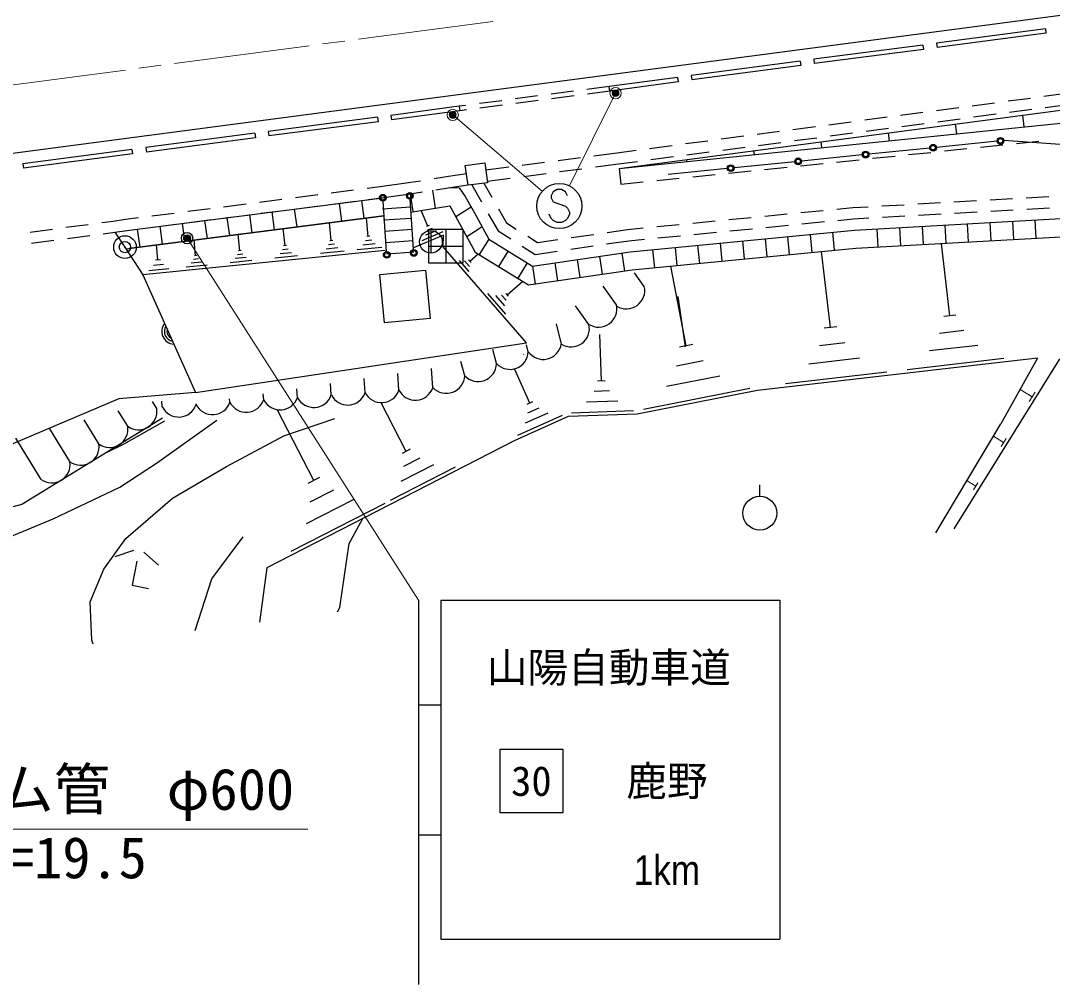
# Model space of a CAD drawing. Units: millimetres, scale not verified. Extents: x 40000 to 680000, y 20000 to 380000.
# Drawn here: x 301452 to 347106, y 242929 to 285580 of the extents above; entities that cross this region are included whole.
import ezdxf
from ezdxf.enums import TextEntityAlignment as Align

# ---------------------------------------------------------------- set-up
doc = ezdxf.new("R2010")
doc.units = ezdxf.units.MM
doc.header["$LTSCALE"] = 1000
doc.header["$PDMODE"] = 32
doc.header["$PDSIZE"] = 500
doc.linetypes.add('CHAIN', pattern=[18.5, 12, -1.5, 3.5, -1.5])
for name, color, linetype, lineweight in [('M-BGD', 7, 'Continuous', 25), ('M-BMK', 2, 'CHAIN', 13), ('M-STR-HTXT', 7, 'Continuous', 13), ('M-STR-STRC', 7, 'Continuous', 25)]:
    doc.layers.add(name, color=color, linetype=linetype, lineweight=lineweight)
doc.styles.add('ＭＳ ゴシック', font='')
doc.styles.add('ＭＳ Ｐゴシック', font='')
doc.styles.get('ＭＳ ゴシック').set_extended_font_data('MS Gothic')
doc.styles.get('ＭＳ Ｐゴシック').set_extended_font_data('MS PGothic')

msp = doc.modelspace()

# ---------------------------------------------------------------- linework, layer by layer
at = {"layer": 'M-BGD'}
for p, q in [((327935, 279040), (388475, 287014)), ((346798, 285223), (341976, 284586)), ((346824, 285024), (342003, 284387)), ((346798, 285223), (346824, 285024)), ((341373, 284501), (336544, 283875)), ((341373, 284501), (341399, 284303)), ((341976, 284586), (342003, 284387)), ((341399, 284303), (336569, 283677)), ((335943, 283787), (331126, 283156)), ((335969, 283589), (331152, 282957)), ((335943, 283787), (335969, 283589)), ((336544, 283875), (336569, 283677)), ((330518, 283067), (327501, 282659)), ((330518, 283067), (330545, 282869)), ((331126, 283156), (331152, 282957)), ((327501, 282659), (326510, 282530)), ((327527, 282461), (327501, 282659)), ((330545, 282869), (327528, 282461)), ((324328, 282245), (323337, 282115)), ((325915, 282452), (324923, 282322)), ((325941, 282254), (324949, 282124)), ((327527, 282461), (326536, 282331)), ((345146, 282024), (346137, 282155)), ((346732, 282234), (347724, 282365)), ((320859, 281791), (317837, 281384)), ((321155, 281830), (320859, 281791)), ((320859, 281791), (320885, 281593)), ((322742, 282037), (321750, 281908)), ((322768, 281839), (321776, 281709)), ((324354, 282046), (323363, 281917)), ((341974, 281604), (342965, 281735)), ((343560, 281814), (344551, 281945)), ((346793, 281738), (347784, 281869)), ((317241, 281306), (312412, 280680)), ((317241, 281306), (317267, 281108)), ((317837, 281384), (317864, 281186)), ((320886, 281593), (317864, 281186)), ((321181, 281632), (320885, 281593)), ((338801, 281184), (339793, 281316)), ((340388, 281394), (341379, 281525)), ((342035, 281108), (343026, 281239)), ((343621, 281318), (344612, 281449)), ((345207, 281528), (346198, 281659)), ((345781, 281391), (345849, 280876)), ((317267, 281108), (312437, 280481)), ((335629, 280764), (336620, 280896)), ((337215, 280974), (338207, 281106)), ((338862, 280688), (339854, 280819)), ((340448, 280898), (341440, 281029)), ((342807, 280999), (342863, 280570)), ((311812, 280598), (306992, 279961)), ((311838, 280400), (307018, 279763)), ((311812, 280598), (311838, 280400)), ((312412, 280680), (312437, 280481)), ((332457, 280345), (333448, 280476)), ((334043, 280555), (335034, 280686)), ((335690, 280268), (336681, 280399)), ((337276, 280478), (338267, 280609)), ((339833, 280607), (339878, 280264)), ((306378, 279878), (301550, 279244)), ((306378, 279878), (306404, 279679)), ((306992, 279961), (307018, 279763)), ((329284, 279925), (330276, 280056)), ((330871, 280135), (331862, 280266)), ((332518, 279848), (333509, 279979)), ((334104, 280058), (335095, 280189)), ((336858, 280215), (336892, 279958)), ((342332, 279812), (343327, 279914)), ((343923, 279975), (344918, 280077)), ((345515, 280139), (346510, 280241)), ((306404, 279679), (301577, 279046)), ((325234, 279392), (326226, 279522)), ((326821, 279600), (327844, 279734)), ((327844, 279734), (328690, 279846)), ((329345, 279428), (330337, 279560)), ((330910, 279432), (330921, 279346)), ((330931, 279638), (331923, 279770)), ((333884, 279824), (333907, 279652)), ((337557, 279323), (338552, 279425)), ((339148, 279486), (340143, 279588)), ((340740, 279649), (341735, 279751)), ((301550, 279244), (301577, 279046)), ((322030, 278973), (323053, 279107)), ((323648, 279185), (324639, 279314)), ((325301, 278897), (326292, 279027)), ((326887, 279104), (327909, 279238)), ((327909, 279238), (328750, 279350)), ((327935, 279040), (328007, 278344)), ((334373, 278996), (335368, 279098)), ((335965, 279160), (336960, 279262)), ((318515, 278395), (319151, 278497)), ((319744, 278592), (320380, 278694)), ((320380, 278694), (321178, 278814)), ((322098, 278477), (323119, 278611)), ((323714, 278689), (324706, 278819)), ((329599, 278507), (330593, 278609)), ((331190, 278670), (332185, 278772)), ((332782, 278833), (333777, 278935)), ((315196, 277958), (316188, 278086)), ((316783, 278162), (317355, 278236)), ((317355, 278236), (318515, 278395)), ((319671, 278074), (319797, 277284)), ((319820, 278098), (320459, 278200)), ((320454, 278199), (321246, 278318)), ((321412, 278313), (321847, 277554)), ((321946, 278387), (322300, 277769)), ((328007, 278344), (329002, 278446)), ((306158, 276291), (317476, 277741)), ((312022, 277550), (313014, 277677)), ((313609, 277754), (314601, 277881)), ((315261, 277462), (316253, 277590)), ((316534, 277621), (316645, 276834)), ((316848, 277666), (317421, 277740)), ((317421, 277740), (318589, 277901)), ((318589, 277901), (319228, 278003)), ((318683, 277916), (318810, 277126)), ((342749, 277557), (343748, 277613)), ((344347, 277646), (345345, 277701)), ((345944, 277735), (346943, 277790)), ((308848, 277141), (309840, 277269)), ((310435, 277346), (311427, 277473)), ((312087, 277054), (313079, 277182)), ((313558, 277239), (313670, 276451)), ((313674, 277258), (314666, 277386)), ((315542, 277494), (315653, 276706)), ((318708, 277327), (317467, 277242)), ((318707, 277109), (320445, 277388)), ((319473, 276490), (319176, 277184)), ((321383, 277331), (320715, 276897)), ((322598, 277248), (322952, 276630)), ((335973, 277084), (336968, 277181)), ((337566, 277239), (338271, 277308)), ((338271, 277308), (338955, 277346)), ((339554, 277380), (340553, 277435)), ((341152, 277468), (342150, 277524)), ((344377, 277147), (345376, 277202)), ((345975, 277236), (346973, 277291)), ((305042, 276643), (305553, 276710)), ((305553, 276710), (306094, 276787)), ((306094, 276787), (306666, 276861)), ((317527, 276947), (306260, 275498)), ((307261, 276937), (308253, 277065)), ((308913, 276646), (309905, 276773)), ((309590, 276731), (309702, 275940)), ((310500, 276850), (311492, 276977)), ((310582, 276858), (310694, 276068)), ((311574, 276985), (311686, 276196)), ((312566, 277112), (312678, 276323)), ((316833, 276033), (316750, 276847)), ((318744, 276828), (317513, 276744)), ((322145, 277033), (322579, 276274)), ((331196, 276617), (332191, 276715)), ((332788, 276773), (333784, 276870)), ((334381, 276928), (335376, 277026)), ((336022, 276586), (337018, 276684)), ((337615, 276742), (338309, 276810)), ((338309, 276810), (338986, 276847)), ((339585, 276881), (340583, 276936)), ((341182, 276969), (342181, 277025)), ((342780, 277058), (343778, 277114)), ((345336, 276699), (345381, 275901)), ((346335, 276755), (346379, 275956)), ((301869, 276225), (302861, 276356)), ((303456, 276434), (304447, 276565)), ((305108, 276147), (305621, 276215)), ((305621, 276215), (306164, 276292)), ((305623, 276215), (306158, 276291)), ((306158, 276291), (306731, 276365)), ((306614, 276349), (306726, 275558)), ((307326, 276441), (308318, 276569)), ((307606, 276477), (307718, 275685)), ((308598, 276604), (308710, 275813)), ((313152, 275620), (313076, 276375)), ((315195, 275849), (315116, 276637)), ((318779, 276330), (317559, 276246)), ((320134, 276226), (319208, 275829)), ((319836, 276281), (319374, 276083)), ((319531, 276515), (319415, 276465)), ((319655, 276385), (319423, 276286)), ((319522, 274853), (319522, 276353)), ((319522, 276353), (321022, 276353)), ((319608, 276292), (319608, 275292)), ((320272, 276353), (320272, 274853)), ((321022, 276353), (321022, 274853)), ((321870, 276455), (321197, 276018)), ((322579, 276274), (323144, 275916)), ((322952, 276630), (323386, 276355)), ((327403, 276204), (328301, 276335)), ((328301, 276335), (329006, 276404)), ((329603, 276462), (330599, 276559)), ((331245, 276120), (332240, 276217)), ((332837, 276275), (333833, 276373)), ((334430, 276431), (335425, 276528)), ((337379, 276217), (337457, 275420)), ((339346, 276367), (339390, 275568)), ((340344, 276422), (340388, 275623)), ((341343, 276477), (341387, 275679)), ((342341, 276533), (342385, 275734)), ((343339, 276588), (343384, 275790)), ((344338, 276644), (344382, 275845)), ((301936, 275729), (302927, 275860)), ((303522, 275938), (304514, 276069)), ((309197, 275176), (309127, 275866)), ((311153, 275395), (311080, 276118)), ((315261, 275856), (315130, 275842)), ((316987, 275866), (316715, 275838)), ((316900, 276040), (316765, 276026)), ((318814, 275831), (317605, 275748)), ((322169, 275910), (321748, 275229)), ((323893, 276034), (324327, 275758)), ((324327, 275758), (325225, 275889)), ((325819, 275975), (326809, 276118)), ((327377, 275695), (328361, 275838)), ((328361, 275838), (329055, 275906)), ((329653, 275964), (330648, 276062)), ((333398, 275828), (333475, 275032)), ((334393, 275925), (334471, 275129)), ((335388, 276022), (335466, 275226)), ((336384, 276119), (336461, 275323)), ((317582, 275410), (306862, 274323)), ((307526, 274988), (307458, 275652)), ((311213, 275401), (311093, 275389)), ((313438, 275310), (312935, 275259)), ((313295, 275465), (313043, 275439)), ((313215, 275626), (313089, 275613)), ((315774, 275377), (314723, 275271)), ((315494, 275526), (314968, 275472)), ((315345, 275687), (315082, 275661)), ((317431, 275545), (316345, 275435)), ((317141, 275698), (316598, 275643)), ((318849, 275332), (317651, 275250)), ((319522, 275603), (321022, 275603)), ((323020, 275385), (322600, 274704)), ((323651, 275595), (324215, 275237)), ((324215, 275237), (325200, 275380)), ((325793, 275466), (326783, 275609)), ((329417, 275439), (329494, 274643)), ((330412, 275536), (330490, 274740)), ((331407, 275633), (331485, 274837)), ((332402, 275731), (332480, 274934)), ((337283, 272003), (336894, 275365)), ((342569, 272513), (342198, 275724)), ((307636, 274999), (307415, 274977)), ((309458, 274892), (308998, 274845)), ((309328, 275034), (309097, 275010)), ((309255, 275181), (309139, 275170)), ((311684, 274962), (310720, 274865)), ((311426, 275098), (310945, 275050)), ((311290, 275247), (311049, 275222)), ((313707, 275167), (312700, 275065)), ((321022, 274853), (319522, 274853)), ((321295, 274474), (320865, 274970)), ((321311, 274706), (321096, 274954)), ((321381, 274875), (321274, 274999)), ((321328, 274937), (321699, 275260)), ((323871, 274860), (323451, 274179)), ((325093, 274860), (325208, 274067)), ((326083, 275003), (326198, 274211)), ((327073, 275146), (327187, 274354)), ((328062, 275290), (328177, 274498)), ((308013, 274590), (307128, 274500)), ((307769, 274789), (307327, 274744)), ((309704, 274762), (308783, 274668)), ((324104, 274716), (324218, 273924)), ((329050, 273820), (328621, 274420)), ((330907, 271186), (330219, 274714)), ((322985, 273449), (323670, 274044)), ((322924, 272596), (322131, 273510)), ((323034, 273392), (322935, 273506)), ((327818, 273009), (327229, 273833)), ((322878, 272956), (322482, 273413)), ((322931, 273203), (322733, 273431)), ((330867, 271147), (330555, 273369)), ((326598, 272137), (326009, 272960)), ((325378, 271264), (325171, 272159)), ((342837, 272544), (342302, 272482)), ((327151, 269636), (327075, 271696)), ((337563, 272036), (337003, 271971)), ((343187, 271861), (342117, 271737)), ((323917, 270926), (323834, 271230)), ((331201, 271244), (330613, 271129)), ((337930, 271321), (336809, 271191)), ((343805, 271210), (341664, 270962)), ((322511, 270404), (322340, 271032)), ((323694, 270818), (323698, 270807)), ((321103, 269866), (320933, 270494)), ((331648, 270517), (330472, 270288)), ((338576, 270639), (336335, 270379)), ((344958, 270620), (340676, 270124)), ((346446, 270641), (344832, 267731)), ((318192, 269227), (318140, 269963)), ((319689, 269333), (319628, 270186)), ((323983, 268653), (323318, 270146)), ((332388, 269848), (330037, 269390)), ((339784, 270021), (335301, 269502)), ((315200, 269014), (315164, 269516)), ((316696, 269120), (316652, 269739)), ((327323, 269642), (326979, 269629)), ((312208, 268802), (312189, 269069)), ((313704, 268908), (313676, 269292)), ((327511, 269190), (326824, 269165)), ((333717, 269293), (329014, 268377)), ((307473, 268409), (307281, 268722)), ((307719, 268483), (307701, 268733)), ((309215, 268589), (309213, 268623)), ((310711, 268695), (310701, 268845)), ((318509, 266516), (317404, 268669)), ((324107, 268709), (323858, 268598)), ((327871, 268745), (326498, 268694)), ((306193, 267627), (305770, 268318)), ((314420, 265228), (312820, 268344)), ((325421, 268102), (323431, 267216)), ((324776, 268212), (323781, 267769)), ((324379, 268433), (323882, 268211)), ((328575, 268313), (325828, 268211)), ((304913, 266844), (304260, 267913)), ((307817, 267850), (306023, 266842)), ((307467, 266002), (310133, 267895)), ((313103, 267198), (315357, 267970)), ((341951, 262912), (344832, 267731)), ((302354, 265279), (301239, 267103)), ((303633, 266062), (302749, 267508)), ((310560, 265855), (313103, 267198)), ((306023, 266842), (305237, 266456)), ((318689, 266609), (318330, 266424)), ((319114, 266222), (318396, 265854)), ((305845, 264939), (307467, 266002)), ((308178, 264444), (310560, 265855)), ((320682, 265818), (317811, 264344)), ((319718, 265928), (318283, 265191)), ((314679, 265361), (314160, 265094)), ((302889, 263532), (305845, 264939)), ((315294, 264802), (314256, 264269)), ((334162, 264531), (334162, 265031)), ((306105, 262656), (308178, 264444)), ((316169, 264376), (314092, 263309)), ((317564, 264217), (313409, 262084)), ((300974, 262733), (302889, 263532)), ((315988, 262447), (316587, 263547)), ((305135, 261311), (306105, 262656)), ((309911, 260877), (311298, 262733)), ((305638, 261867), (306465, 262146)), ((307557, 261481), (306902, 262058)), ((315570, 259608), (315988, 262447)), ((306595, 261660), (306381, 260596)), ((304529, 259859), (305135, 261311)), ((309169, 258584), (309911, 260877)), ((306381, 260596), (307108, 260451)), ((304608, 258164), (304529, 259859)), ((315469, 259416), (315570, 259608)), ((304656, 257988), (304608, 258164))]:
    msp.add_line(p, q, dxfattribs=at)
for points in [[(327935, 279040), (347766, 281073), (387983, 286376), (389719, 283433)], [(324105, 274716), (328421, 275342), (338347, 276311), (348273, 276863), (378159, 277988), (388073, 278173), (390086, 277685), (398239, 278205), (404233, 279028)], [(320454, 278199), (320864, 278186), (321118, 277795), (321531, 277071), (322169, 275910), (324105, 274716)], [(320445, 277388), (321569, 275340), (323932, 273882)], [(306120, 275480), (317527, 276947), (317532, 276948)], [(305623, 276215), (306069, 275559), (306862, 274323), (309183, 269122)], [(309183, 269122), (323831, 271321), (320144, 275572), (320166, 276088), (318836, 275521)], [(323932, 273882), (328518, 274547), (338408, 275513), (348310, 276063), (351497, 276183)], [(352097, 270864), (351625, 270809), (347413, 270583), (342740, 263087)], [(346446, 270641), (334061, 269208), (328727, 268168), (325687, 268056), (323287, 266987), (312341, 261367), (312015, 258960)], [(309183, 269122), (305800, 268837), (300552, 266614)], [(307734, 267982), (301502, 264172), (295165, 262509)]]:
    msp.add_lwpolyline(points, dxfattribs=at)
for points in [[(321129, 279166), (321987, 279284), (322107, 278409), (321250, 278291)], [(317346, 274346), (319371, 274542), (319578, 272403), (317553, 272207)]]:
    msp.add_lwpolyline(points, close=True, dxfattribs=at)
for centre, radius in [((319608, 275792), 500), ((306069, 275559), 500), ((308817, 275952), 150), ((308817, 275952), 120), ((308817, 275952), 90), ((308817, 275952), 60), ((308817, 275952), 30), ((308817, 275952), 20), ((334162, 263781), 750)]:
    msp.add_circle(centre, radius, dxfattribs=at)
for centre, radius, start, end in [((328258, 273638), 812, 238.1995, 12.9598), ((327026, 272827), 812, 238.1995, 12.9598), ((308266, 271831), 567, 142.1164, 265.9714), ((325807, 271954), 812, 238.1995, 12.9598), ((308266, 271831), 453, 150.0758, 258.012), ((308266, 271831), 340, 165.7012, 242.3867), ((324577, 271399), 812, 215.6547, 350.415), ((323105, 270958), 812, 222.9673, 357.7276), ((321698, 270420), 812, 222.9673, 357.7276), ((320292, 269898), 812, 222.9673, 357.7276), ((312934, 269166), 812, 206.683, 341.4433), ((314430, 269273), 812, 206.683, 341.4433), ((315926, 269379), 812, 206.683, 341.4433), ((317422, 269485), 812, 206.683, 341.4433), ((318918, 269592), 812, 206.683, 341.4433), ((308445, 268848), 812, 206.683, 341.4433), ((309941, 268954), 812, 206.683, 341.4433), ((311437, 269060), 812, 206.683, 341.4433), ((306670, 268284), 812, 234.0632, 8.8235), ((305390, 267502), 812, 234.0632, 8.8235), ((304110, 266719), 812, 234.0632, 8.8235), ((302831, 265937), 812, 234.0632, 8.8235)]:
    msp.add_arc(centre, radius, start, end, dxfattribs=at)
for p in [(306069, 275559), (308817, 275952)]:
    msp.add_point(p, dxfattribs=at)
at = {"layer": 'M-BMK'}
for p, q in [((316396, 284755), (322344, 285541)), ((308266, 283682), (314214, 284467)), ((314809, 284546), (315801, 284677)), ((306680, 283472), (307671, 283603)), ((300137, 282609), (306085, 283394))]:
    msp.add_line(p, q, dxfattribs=at)
at = {"layer": 'M-STR-HTXT'}
for p, q in [((327778, 282369), (325736, 278270)), ((320571, 281409), (324524, 278028)), ((308817, 275952), (319052, 259929)), ((346207, 268928), (345679, 269257)), ((346338, 269139), (346075, 268717)), ((344949, 266912), (344507, 267187)), ((345059, 267089), (344839, 266735)), ((343717, 264975), (343329, 265217)), ((343814, 265130), (343620, 264820))]:
    msp.add_line(p, q, dxfattribs=at)
msp.add_lwpolyline([(288398, 255190), (292915, 249802), (314165, 249802)], dxfattribs=at)
for centre, radius in [((327778, 282369), 150), ((327778, 282369), 120), ((327778, 282369), 90), ((327778, 282369), 60), ((327778, 282369), 30), ((327778, 282369), 20), ((320571, 281409), 150), ((320571, 281409), 120), ((320571, 281409), 90), ((320571, 281409), 60), ((320571, 281409), 30), ((320571, 281409), 20)]:
    msp.add_circle(centre, radius, dxfattribs=at)
for p in [(327778, 282369), (320571, 281409)]:
    msp.add_point(p, dxfattribs=at)
at = {"layer": 'M-STR-STRC'}
for p, q in [((393432, 291867), (263875, 274790)), ((341678, 279940), (338991, 279668)), ((344662, 280242), (341976, 279970)), ((344963, 280272), (344961, 280272)), ((347654, 280078), (344963, 280272)), ((338693, 279638), (336007, 279366)), ((332723, 279034), (330100, 278769)), ((335708, 279336), (333022, 279064)), ((325199, 278101), (325017, 278010)), ((325381, 278101), (325199, 278101)), ((325562, 278010), (325381, 278101)), ((317644, 275366), (317487, 277592)), ((318841, 275451), (318684, 277676)), ((325017, 278010), (324926, 277828)), ((324926, 277828), (324926, 277738)), ((324926, 277738), (325017, 277556)), ((325653, 277828), (325562, 278010)), ((325017, 277556), (325562, 277374)), ((325562, 277374), (325653, 277283)), ((325653, 277283), (325744, 277101)), ((324926, 276828), (324835, 277010)), ((325017, 276738), (324926, 276828)), ((325199, 276647), (325017, 276738)), ((325562, 276738), (325381, 276647)), ((325653, 276828), (325562, 276738)), ((325744, 277010), (325653, 276828)), ((325744, 277101), (325744, 277010)), ((325381, 276647), (325199, 276647)), ((319052, 259929), (319052, 242929)), ((320052, 259929), (320052, 244929)), ((320052, 259929), (335052, 259929)), ((335052, 259929), (335052, 244929)), ((319052, 255304), (320052, 255304)), ((319052, 249554), (320052, 249554)), ((320052, 244929), (335052, 244929))]:
    msp.add_line(p, q, dxfattribs=at)
msp.add_lwpolyline([(322652, 250529), (325452, 250529), (325452, 253329), (322652, 253329)], close=True, dxfattribs=at)
for centre, radius in [((344812, 280257), 150), ((344812, 280257), 120), ((344812, 280257), 100), ((341827, 279955), 150), ((341827, 279955), 120), ((341827, 279955), 100), ((335857, 279351), 150), ((335857, 279351), 120), ((335857, 279351), 100), ((338842, 279653), 150), ((338842, 279653), 120), ((338842, 279653), 100), ((332873, 279049), 150), ((332873, 279049), 120), ((332873, 279049), 100), ((325290, 277374), 1000), ((317476, 277741), 150), ((317476, 277741), 120), ((317476, 277741), 100), ((318673, 277826), 150), ((318673, 277826), 120), ((318673, 277826), 100), ((317654, 275217), 150), ((317654, 275217), 120), ((317654, 275217), 100), ((318851, 275301), 150), ((318851, 275301), 120), ((318851, 275301), 100)]:
    msp.add_circle(centre, radius, dxfattribs=at)

# ---------------------------------------------------------------- texts
at = {"layer": 'M-STR-HTXT', "style": 'ＭＳ ゴシック'}
for s, p in [('ヒューム管\u3000φ600', (292915, 250102)), ('L=19.5', (299556, 247075))]:
    msp.add_text(s, height=1833, dxfattribs=at).set_placement(p, align=Align.BOTTOM_LEFT)
at = {"layer": 'M-STR-STRC'}
for s, style, p in [('山陽自動車道', 'ＭＳ Ｐゴシック', (327478, 256951)), ('30', 'ＭＳ ゴシック', (324052, 251929)), ('鹿野', 'ＭＳ Ｐゴシック', (330052, 251929))]:
    msp.add_text(s, height=1320, dxfattribs=dict(at, style=style)).set_placement(p, align=Align.MIDDLE_CENTER)
at = {"layer": 'M-STR-STRC', "style": 'ＭＳ Ｐゴシック', "width": 0.9}
msp.add_text('1km', height=1320, dxfattribs=at).set_placement((330052, 246929), align=Align.BOTTOM_CENTER)

doc.saveas('drawing.dxf')
